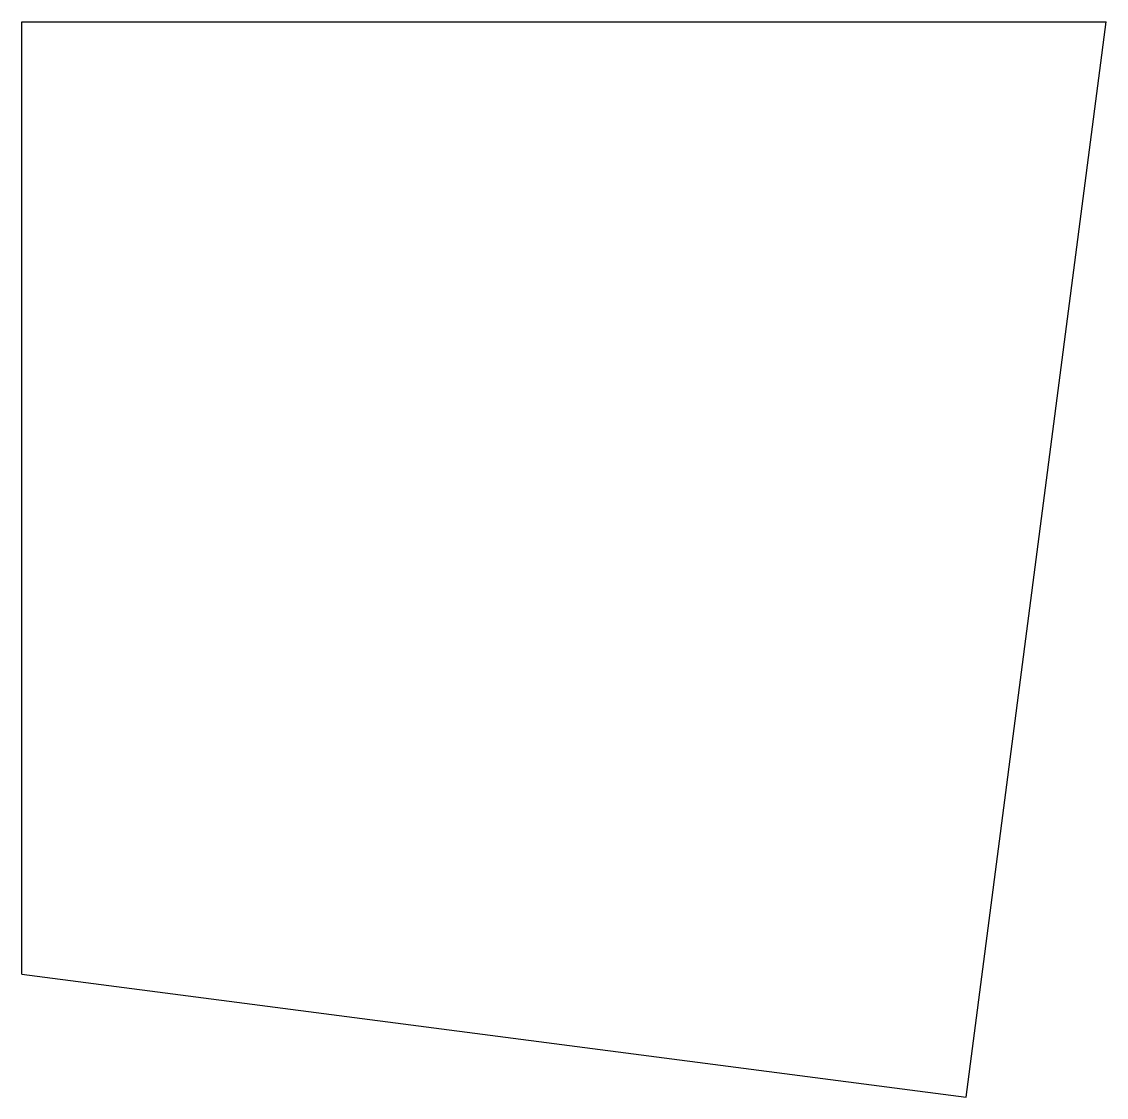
# Model space of a CAD drawing. Header units: inches. Extents: x 0 to 5.94, y -0.67 to 5.22.
import ezdxf

# ---------------------------------------------------------------- set-up
doc = ezdxf.new("R2010")
doc.units = ezdxf.units.IN
doc.header["$MEASUREMENT"] = 0

msp = doc.modelspace()

# ---------------------------------------------------------------- linework, layer by layer
for p, q in [((0, 0, 4.2197), (0, 5.2183, 4.2197)), ((0, 5.2183, 4.2197), (5.9428, 5.2183, 4.2197)), ((0, 5.2183), (0, 5.2183, 4.2197)), ((5.1745, -0.6747, 4.2197), (5.9428, 5.2183, 4.2197)), ((5.9428, 5.2183), (5.9428, 5.2183, 4.2197)), ((0, 0), (0, 0, 4.2197)), ((0, 0, 4.2197), (5.1745, -0.6747, 4.2197)), ((5.1745, -0.6747), (5.1745, -0.6747, 4.2197))]:
    msp.add_line(p, q)

doc.saveas('drawing.dxf')
